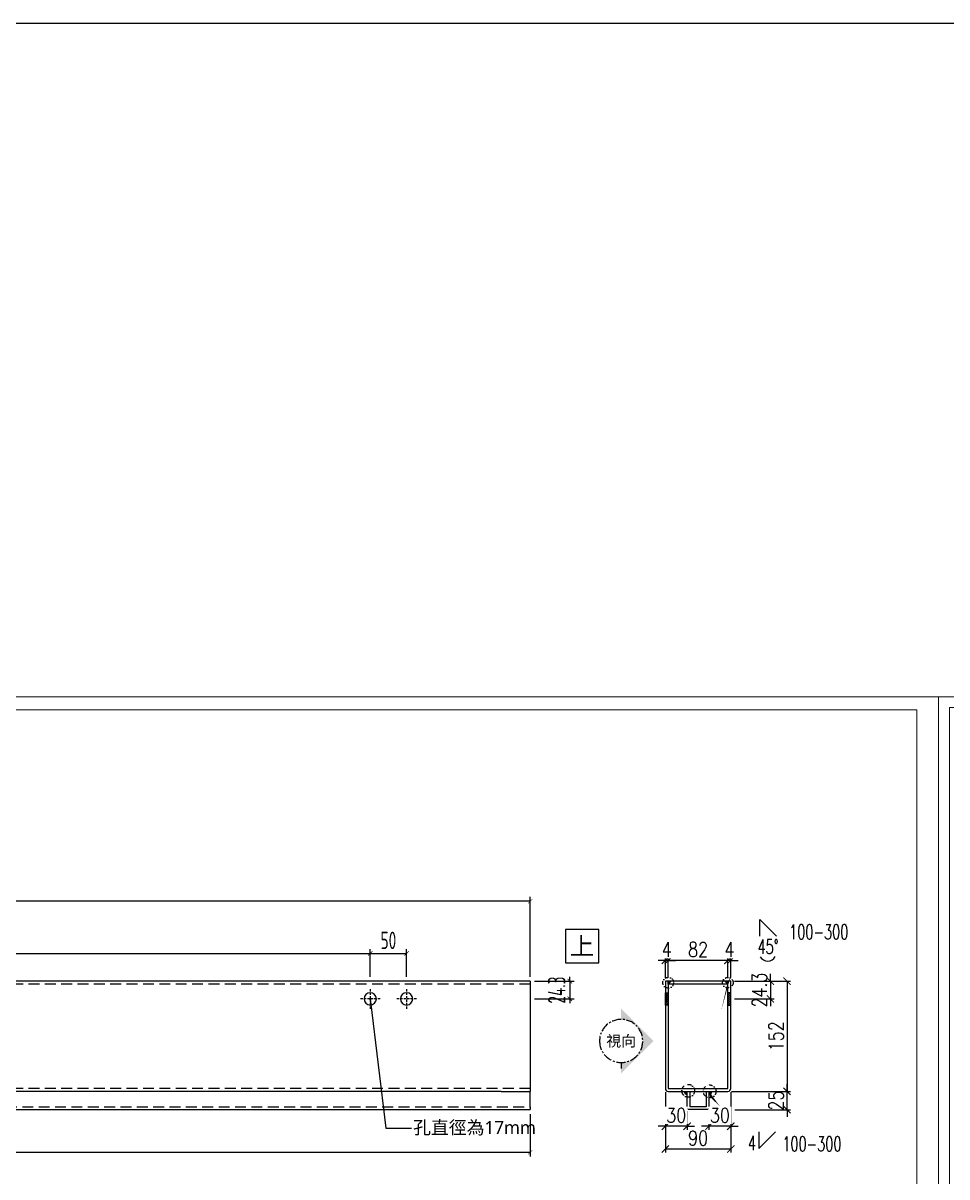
# Model space of a CAD drawing. Extents: x -3378 to 102197, y -3799 to 48702.
# Drawn here: x 15180 to 16450, y 8471 to 10058 of the extents above; entities that cross this region are included whole.
import ezdxf
from ezdxf import colors
from ezdxf.entities.mleader import LeaderData, LeaderLine
from ezdxf.enums import TextEntityAlignment as Align
from ezdxf.math import Vec2, Vec3

# ---------------------------------------------------------------- set-up
doc = ezdxf.new("R2010")
doc.units = 0
doc.set_wipeout_variables(frame=1)
for name, pattern in [('ASC-Facade Detail W1 & W2$0$HIDDEN2', [4.7625, 3.175, -1.5875]), ('CENTER', [2, 1.25, -0.25, 0.25, -0.25]), ('DASHDOT', [1, 0.5, -0.25, 0, -0.25]), ('HIDDEN', [0.375, 0.25, -0.125])]:
    doc.linetypes.add(name, pattern=pattern)
for name, color, linetype in [('DIM', 173, 'Continuous'), ('GM_ANNO_LABL', 4, 'Continuous'), ('GM_ANNO_TEXT', 7, 'Continuous'), ('剖面線 HATCH', 251, 'Continuous'), ('噴塗面', 6, 'DASHDOT'), ('視覺模型鋁擠型暫替', 4, 'Continuous'), ('鐵件', 6, 'Continuous'), ('镀锌钢板', 3, 'Continuous'), ('隱藏線 HIDDEN', 8, 'HIDDEN')]:
    doc.layers.add(name, color=color, linetype=linetype)
doc.layers.add('GM_CNST', color=171, linetype='Continuous', lineweight=5, plot=False)
doc.styles.add('CHINESE', font='ros1.shx', dxfattribs={"width": 0.75, "bigfont": 'hztxt.shx'})
doc.styles.add('GM', font='')
doc.styles.add('GM_ANNO_TEXT', font='simplex.shx', dxfattribs={"width": 0.8})
doc.styles.get("Standard").update_dxf_attribs({"font": 'romans.shx', "bigfont": 'chinese.shx'})
doc.styles.get('GM').set_extended_font_data('Microsoft JhengHei')
doc.dimstyles.new('F-06', dxfattribs={"dimscale": 6, "dimtxt": 4, "dimasz": 1, "dimexe": 1, "dimexo": 1, "dimgap": 1, "dimtad": 1, "dimdec": 1, "dimzin": 12, "dimdsep": 46, "dimtxsty": 'CHINESE', "dimblk": 'ARCHTICK', "dimcen": 0, "dimclrd": 4, "dimclre": 4, "dimclrt": 1, "dimadec": 0, "dimazin": 3, "dimtfac": 1, "dimtdec": 1, "dimtix": 1, "dimtmove": 2, "dimatfit": 3, "dimfxl": 1, "dimtolj": 1, "dimtzin": 0, "dimarcsym": 0})
doc.dimstyles.new('GM_DIM', dxfattribs={"dimscale": 0, "dimtxt": 20, "dimasz": 10, "dimexe": 5, "dimexo": 5, "dimgap": 5, "dimtad": 1, "dimdec": 0, "dimdsep": 46, "dimtxsty": 'GM_ANNO_TEXT', "dimblk": 'ARCHTICK', "dimcen": 0, "dimclrd": 4, "dimclre": 4, "dimclrt": 10, "dimadec": 0, "dimazin": 2, "dimtfac": 1, "dimtdec": 0, "dimtix": 1, "dimtofl": 0, "dimtmove": 2, "dimatfit": 3, "dimfxl": 1.5, "dimarcsym": 1})
pattern_1 = [(45, (-4695.0294, -65827.83355), (-0.561266008, 0.561266008), [])]
pattern_2 = [(45.4, (176372.6945, -294430.3775), (-1.356409618, 1.337601566), [])]

# ---------------------------------------------------------------- blocks, each defined once
blk = doc.blocks.new('TK')
at = {"lineweight": 0}
blk.add_3dface([(3, 5), (415, 5), (415, 294), (3, 294)], dxfattribs=at)
at = {"layer": 'GM_CNST'}
blk.add_lwpolyline([(3, 294), (415, 294), (415, 30.55), (3, 30.55)], close=True, dxfattribs=at)
at = {"layer": 'GM_CNST', "linetype": 'Continuous', "lineweight": 0}
blk.add_3dface([(420, 0), (0, 0), (0, 297), (420, 297)], dxfattribs=at)
at = {"layer": 'GM_ANNO_TEXT', "style": 'GM'}
for tag, p in [('業主', (283.43, 26.37)), ('圖名', (283.48, 9.14))]:
    blk.add_attdef(tag, text='', height=2.56, dxfattribs=at).set_placement(p, align=Align.MIDDLE_LEFT)
for tag, p in [('繪圖者', (109.3, 23.05)), ('比例尺', (166.71, 23.04)), ('設計者', (109.3, 9.56)), ('單位', (138.49, 9.62)), ('日期', (166.62, 9.45))]:
    blk.add_attdef(tag, text='', height=2.56, dxfattribs=at).set_placement(p, align=Align.CENTER)
for p in [(389.45, 19.37), (359.78, 12.56), (389.45, 13.69), (389.45, 8.01)]:
    blk.add_attdef('加工編號', text='', height=2.56, dxfattribs=at).set_placement(p, align=Align.MIDDLE)
blk = doc.blocks.new('*U47')
blk.add_hatch(color=256).paths.add_polyline_path([(-4.46, 2.97), (0, -1.49), (0, 0, -1), (0, 5.94), (0, 7.43)])
at = {"linetype": 'ByBlock', "ltscale": 3}
blk.add_lwpolyline([(0, 0), (0, -0.82)], dxfattribs=at)
at = {"linetype": 'ByBlock'}
blk.add_circle((0, 2.97), 2.97, dxfattribs=at)
at = {"layer": 'GM_ANNO_TEXT', "style": 'GM'}
blk.add_attdef('圖號', text='', height=1.5, dxfattribs=at).set_placement((0, 2.97), align=Align.MIDDLE_CENTER)
blk = doc.blocks.new('_ArchTick')
at = {"color": 0, "linetype": 'ByBlock', "const_width": 0.15}
blk.add_lwpolyline([(-0.5, -0.5), (0.5, 0.5)], dxfattribs=at)
blk = doc.blocks.new('*D1035')
at = {"layer": 'Defpoints', "color": 0, "ltscale": 10, "transparency": 16777216}
for p in [(14188.9, 8563.6), (15877.3, 8563.6), (15877.3, 8505)]:
    blk.add_point(p, dxfattribs=at)
at = {"layer": 'DIM', "color": 4, "lineweight": -2, "ltscale": 10, "transparency": 16777216}
for p, q in [((14188.9, 8557.6), (14188.9, 8499)), ((15877.3, 8557.6), (15877.3, 8499)), ((14188.9, 8505), (15877.3, 8505))]:
    blk.add_line(p, q, dxfattribs=at)
at = {"layer": 'DIM', "color": 4, "lineweight": -2, "ltscale": 10, "transparency": 16777216, "xscale": 6, "yscale": 6, "zscale": 6, "rotation": 180}
blk.add_blockref('_ArchTick', (14188.9, 8505), dxfattribs=at)
at = {"layer": 'DIM', "color": 4, "lineweight": -2, "ltscale": 10, "transparency": 16777216, "xscale": 6, "yscale": 6, "zscale": 6}
blk.add_blockref('_ArchTick', (15877.3, 8505), dxfattribs=at)
at = {"layer": 'DIM', "color": 1, "ltscale": 10, "transparency": 16777216, "insert": (15033.1, 8523), "char_height": 24, "attachment_point": 5, "style": 'CHINESE'}
blk.add_mtext('\\A1;2037', dxfattribs=at)
blk = doc.blocks.new('*D1036')
at = {"layer": 'Defpoints', "color": 0, "ltscale": 10, "transparency": 16777216}
for p in [(14145.9, 8850.3), (14145.9, 8740.3), (15877.3, 8740.3)]:
    blk.add_point(p, dxfattribs=at)
at = {"layer": 'DIM', "color": 4, "lineweight": -2, "ltscale": 10, "transparency": 16777216}
for p, q in [((14145.9, 8746.3), (14145.9, 8856.3)), ((15877.3, 8850.3), (14145.9, 8850.3)), ((15877.3, 8746.3), (15877.3, 8856.3))]:
    blk.add_line(p, q, dxfattribs=at)
at = {"layer": 'DIM', "color": 4, "lineweight": -2, "ltscale": 10, "transparency": 16777216, "xscale": 6, "yscale": 6, "zscale": 6, "rotation": 180}
blk.add_blockref('_ArchTick', (14145.9, 8850.3), dxfattribs=at)
at = {"layer": 'DIM', "color": 4, "lineweight": -2, "ltscale": 10, "transparency": 16777216, "xscale": 6, "yscale": 6, "zscale": 6}
blk.add_blockref('_ArchTick', (15877.3, 8850.3), dxfattribs=at)
at = {"layer": 'DIM', "color": 1, "ltscale": 10, "transparency": 16777216, "insert": (15011.6, 8868.3), "char_height": 24, "attachment_point": 5, "style": 'CHINESE'}
blk.add_mtext('\\A1;2086', dxfattribs=at)
blk = doc.blocks.new('A$C1729d957')
at = {"color": 1, "linetype": 'ASC-Facade Detail W1 & W2$0$HIDDEN2'}
for p, q in [((-13.5, 0), (13.5, 0)), ((0, 13.5), (0, -13.5))]:
    blk.add_line(p, q, dxfattribs=at)
at = {"color": 1}
blk.add_circle((0, 0), 8.5, dxfattribs=at)
blk = doc.blocks.new('*D1039')
at = {"layer": 'Defpoints', "color": 0, "ltscale": 10, "transparency": 16777216}
for p in [(15657.3, 8778.5), (14346.9, 8740.3), (15657.3, 8740.3)]:
    blk.add_point(p, dxfattribs=at)
at = {"layer": 'DIM', "color": 4, "lineweight": -2, "ltscale": 10, "transparency": 16777216}
for p, q in [((14346.9, 8746.3), (14346.9, 8784.5)), ((14346.9, 8778.5), (15657.3, 8778.5)), ((15657.3, 8746.3), (15657.3, 8784.5))]:
    blk.add_line(p, q, dxfattribs=at)
at = {"layer": 'DIM', "color": 4, "lineweight": -2, "ltscale": 10, "transparency": 16777216, "xscale": 6, "yscale": 6, "zscale": 6, "rotation": 180}
blk.add_blockref('_ArchTick', (14346.9, 8778.5), dxfattribs=at)
at = {"layer": 'DIM', "color": 4, "lineweight": -2, "ltscale": 10, "transparency": 16777216, "xscale": 6, "yscale": 6, "zscale": 6}
blk.add_blockref('_ArchTick', (15657.3, 8778.5), dxfattribs=at)
at = {"layer": 'DIM', "color": 1, "ltscale": 10, "transparency": 16777216, "insert": (15002.1, 8796.5), "char_height": 24, "attachment_point": 5, "style": 'CHINESE'}
blk.add_mtext('\\A1;1296', dxfattribs=at)
blk = doc.blocks.new('*D1040')
at = {"layer": 'Defpoints', "color": 0, "ltscale": 10, "transparency": 16777216}
for p in [(15707.3, 8778.5), (15657.3, 8740.3), (15707.3, 8740.3)]:
    blk.add_point(p, dxfattribs=at)
at = {"layer": 'DIM', "color": 4, "lineweight": -2, "ltscale": 10, "transparency": 16777216}
for p, q in [((15657.3, 8746.3), (15657.3, 8784.5)), ((15657.3, 8778.5), (15707.3, 8778.5)), ((15707.3, 8746.3), (15707.3, 8784.5))]:
    blk.add_line(p, q, dxfattribs=at)
at = {"layer": 'DIM', "color": 4, "lineweight": -2, "ltscale": 10, "transparency": 16777216, "xscale": 6, "yscale": 6, "zscale": 6, "rotation": 180}
blk.add_blockref('_ArchTick', (15657.3, 8778.5), dxfattribs=at)
at = {"layer": 'DIM', "color": 4, "lineweight": -2, "ltscale": 10, "transparency": 16777216, "xscale": 6, "yscale": 6, "zscale": 6}
blk.add_blockref('_ArchTick', (15707.3, 8778.5), dxfattribs=at)
at = {"layer": 'DIM', "color": 1, "ltscale": 10, "transparency": 16777216, "insert": (15682.3, 8796.5), "char_height": 24, "attachment_point": 5, "style": 'CHINESE'}
blk.add_mtext('\\A1;50', dxfattribs=at)
blk = doc.blocks.new('*D1162')
at = {"layer": 'Defpoints', "color": 0, "ltscale": 10, "transparency": 16777216}
for p in [(15877.3, 8740.3), (15877.3, 8716, 0), (15931.7, 8716)]:
    blk.add_point(p, dxfattribs=at)
at = {"layer": 'DIM', "color": 4, "lineweight": -2, "ltscale": 10, "transparency": 16777216}
for p, q in [((15931.7, 8740.3), (15931.7, 8746.3)), ((15883.3, 8740.3), (15937.7, 8740.3)), ((15931.7, 8740.3), (15931.7, 8716)), ((15883.3, 8716), (15937.7, 8716)), ((15931.7, 8716), (15931.7, 8710))]:
    blk.add_line(p, q, dxfattribs=at)
at = {"layer": 'DIM', "color": 4, "lineweight": -2, "ltscale": 10, "transparency": 16777216, "xscale": 6, "yscale": 6, "zscale": 6}
for p, rotation in [((15931.7, 8740.3), 270), ((15931.7, 8716), 90)]:
    blk.add_blockref('_ArchTick', p, dxfattribs=dict(at, rotation=rotation))
at = {"layer": 'DIM', "color": 1, "ltscale": 10, "transparency": 16777216, "insert": (15913.7, 8728.1), "char_height": 24, "attachment_point": 5, "rotation": 90, "style": 'CHINESE'}
blk.add_mtext('\\A1;24.3', dxfattribs=at)
blk = doc.blocks.new('_Dot')
at = {"color": 0, "linetype": 'ByBlock', "lineweight": -2}
blk.add_line((-0.5, 0), (-1, 0), dxfattribs=at)
at = {"color": 0, "linetype": 'ByBlock', "const_width": 0.5}
blk.add_lwpolyline([(-0.25, 0, 1), (0.25, 0, 1)], format="xyb", close=True, dxfattribs=at)
blk = doc.blocks.new('A$C22f079a3')
at = {"layer": '鐵件'}
h = blk.add_hatch(dxfattribs=at)
h.set_pattern_fill('ANSI31', color=2, scale=0.25)
h.set_pattern_definition(pattern_1)
h.paths.add_polyline_path([(-41, 15.5), (-41, 11.5), (-37, 15.5)])
h = blk.add_hatch(dxfattribs=at)
h.set_pattern_fill('ANSI31', color=2, scale=0.25)
h.set_pattern_definition(pattern_1)
h.paths.add_polyline_path([(37, 15.5), (41, 11.5), (41, 15.5)])
at = {"layer": '鐵件', "color": 2, "linetype": 'Continuous'}
for points in [[(-37, 15.5), (-41, 11.5), (-41, 15.5)], [(37, 15.5), (41, 11.5), (41, 15.5)]]:
    blk.add_lwpolyline(points, close=True, dxfattribs=at)
at = {"layer": '镀锌钢板'}
for p, q in [((-45, 15.5), (-45, -132)), ((-41, 15.5), (-41, -132)), ((41, -132), (41, 15.5)), ((-41, -132), (41, -132)), ((-41, -136), (41, -136))]:
    blk.add_line(p, q, dxfattribs=at)
for points in [[(45, -132), (45, 15.5), (13, 15.5), (13, 15.5), (-13, 15.5), (-13, 15.5), (-45, 15.5)], [(41, 11.5), (17, 11.5), (17, 11.5), (-17, 11.5), (-17, 11.5), (-41, 11.5)]]:
    blk.add_lwpolyline(points, dxfattribs=at)
for centre, start, end in [((-41, -132), 180, 270), ((41, -132), 270, 0)]:
    blk.add_arc(centre, 4, start, end, dxfattribs=at)
blk = doc.blocks.new('*D950')
at = {"layer": 'Defpoints', "color": 0, "transparency": 16777216}
for p in [(17087.8, 8473.3), (17107.7, 8321.8), (17165.1, 8321.8)]:
    blk.add_point(p, dxfattribs=at)
at = {"layer": 'DIM', "color": 4, "lineweight": -2, "transparency": 16777216}
for p, q in [((17092.8, 8473.3), (17170.1, 8473.3)), ((17165.1, 8473.3), (17165.1, 8321.8)), ((17112.7, 8321.8), (17170.1, 8321.8))]:
    blk.add_line(p, q, dxfattribs=at)
at = {"layer": 'DIM', "color": 4, "lineweight": -2, "transparency": 16777216, "xscale": 10, "yscale": 10, "zscale": 10}
for p, rotation in [((17165.1, 8473.3), 90), ((17165.1, 8321.8), 270)]:
    blk.add_blockref('_ArchTick', p, dxfattribs=dict(at, rotation=rotation))
at = {"layer": 'DIM', "color": 10, "transparency": 16777216, "insert": (17150.1, 8397.6), "char_height": 20, "attachment_point": 5, "rotation": 90, "style": 'GM_ANNO_TEXT'}
blk.add_mtext('152', dxfattribs=at)
blk = doc.blocks.new('*D951')
at = {"layer": 'Defpoints', "color": 0, "transparency": 16777216}
for p in [(17001.8, 8502), (17001.8, 8473.3), (17083.8, 8473.3)]:
    blk.add_point(p, dxfattribs=at)
at = {"layer": 'DIM', "color": 4, "lineweight": -2, "transparency": 16777216}
for p, q in [((17001.8, 8478.3), (17001.8, 8507)), ((17083.8, 8502), (17001.8, 8502)), ((17083.8, 8478.3), (17083.8, 8507))]:
    blk.add_line(p, q, dxfattribs=at)
at = {"layer": 'DIM', "color": 4, "lineweight": -2, "transparency": 16777216, "xscale": 10, "yscale": 10, "zscale": 10, "rotation": 180}
blk.add_blockref('_ArchTick', (17001.8, 8502), dxfattribs=at)
at = {"layer": 'DIM', "color": 4, "lineweight": -2, "transparency": 16777216, "xscale": 10, "yscale": 10, "zscale": 10}
blk.add_blockref('_ArchTick', (17083.8, 8502), dxfattribs=at)
at = {"layer": 'DIM', "color": 10, "transparency": 16777216, "insert": (17042.8, 8517), "char_height": 20, "attachment_point": 5, "style": 'GM_ANNO_TEXT'}
blk.add_mtext('82', dxfattribs=at)
blk = doc.blocks.new('*D952')
at = {"layer": 'Defpoints', "color": 0, "transparency": 16777216}
for p in [(16997.8, 8279.1), (17087.8, 8273.2), (16997.8, 8242.5)]:
    blk.add_point(p, dxfattribs=at)
at = {"layer": 'DIM', "color": 4, "lineweight": -2, "transparency": 16777216}
for p, q in [((16997.8, 8274.1), (16997.8, 8237.5)), ((17087.8, 8268.2), (17087.8, 8237.5)), ((17087.8, 8242.5), (16997.8, 8242.5))]:
    blk.add_line(p, q, dxfattribs=at)
at = {"layer": 'DIM', "color": 4, "lineweight": -2, "transparency": 16777216, "xscale": 10, "yscale": 10, "zscale": 10, "rotation": 180}
blk.add_blockref('_ArchTick', (16997.8, 8242.5), dxfattribs=at)
at = {"layer": 'DIM', "color": 4, "lineweight": -2, "transparency": 16777216, "xscale": 10, "yscale": 10, "zscale": 10}
blk.add_blockref('_ArchTick', (17087.8, 8242.5), dxfattribs=at)
at = {"layer": 'DIM', "color": 10, "transparency": 16777216, "insert": (17042.8, 8257.5), "char_height": 20, "attachment_point": 5, "style": 'GM_ANNO_TEXT'}
blk.add_mtext('90', dxfattribs=at)
blk = doc.blocks.new('*D953')
at = {"layer": 'Defpoints', "color": 0, "transparency": 16777216}
for p in [(17083.8, 8321.8), (17165.1, 8321.8), (17088.4, 8296.6)]:
    blk.add_point(p, dxfattribs=at)
at = {"layer": 'DIM', "color": 4, "lineweight": -2, "transparency": 16777216}
for p, q in [((17088.8, 8321.8), (17170.1, 8321.8)), ((17165.1, 8321.8), (17165.1, 8331.8)), ((17165.1, 8296.6), (17165.1, 8321.8)), ((17093.4, 8296.6), (17170.1, 8296.6)), ((17165.1, 8296.6), (17165.1, 8286.6))]:
    blk.add_line(p, q, dxfattribs=at)
at = {"layer": 'DIM', "color": 4, "lineweight": -2, "transparency": 16777216, "xscale": 10, "yscale": 10, "zscale": 10}
for p, rotation in [((17165.1, 8321.8), 270), ((17165.1, 8296.6), 90)]:
    blk.add_blockref('_ArchTick', p, dxfattribs=dict(at, rotation=rotation))
at = {"layer": 'DIM', "color": 10, "transparency": 16777216, "insert": (17150.1, 8309.2), "char_height": 20, "attachment_point": 5, "rotation": 90, "style": 'GM_ANNO_TEXT'}
blk.add_mtext('25', dxfattribs=at)
blk = doc.blocks.new('*D954')
at = {"layer": 'Defpoints', "color": 0, "ltscale": 10, "transparency": 16777216}
for p in [(17087.8, 8473.3), (17087.8, 8449, 0), (17142.2, 8449)]:
    blk.add_point(p, dxfattribs=at)
at = {"layer": 'DIM', "color": 4, "lineweight": -2, "ltscale": 10, "transparency": 16777216}
for p, q in [((17142.2, 8473.3), (17142.2, 8483.3)), ((17092.8, 8473.3), (17147.2, 8473.3)), ((17142.2, 8473.3), (17142.2, 8449)), ((17092.8, 8449), (17147.2, 8449)), ((17142.2, 8449), (17142.2, 8439))]:
    blk.add_line(p, q, dxfattribs=at)
at = {"layer": 'DIM', "color": 4, "lineweight": -2, "ltscale": 10, "transparency": 16777216, "xscale": 10, "yscale": 10, "zscale": 10}
for p, rotation in [((17142.2, 8473.3), 270), ((17142.2, 8449), 90)]:
    blk.add_blockref('_ArchTick', p, dxfattribs=dict(at, rotation=rotation))
at = {"layer": 'DIM', "color": 10, "ltscale": 10, "transparency": 16777216, "insert": (17127.2, 8461.2), "char_height": 20, "attachment_point": 5, "rotation": 90, "style": 'GM_ANNO_TEXT'}
blk.add_mtext('24.3', dxfattribs=at)
blk = doc.blocks.new('*D955')
at = {"layer": 'Defpoints', "color": 0, "ltscale": 10, "transparency": 16777216}
for p in [(16997.8, 8473.3), (17001.8, 8473.3)]:
    blk.add_point(p, dxfattribs=at)
at = {"layer": 'DIM', "color": 4, "lineweight": -2, "ltscale": 10, "transparency": 16777216}
for p, q in [((16997.8, 8502), (16987.8, 8502)), ((16997.8, 8478.3), (16997.8, 8507)), ((17001.8, 8502), (16997.8, 8502)), ((17001.8, 8478.3), (17001.8, 8507)), ((17001.8, 8502), (17011.8, 8502))]:
    blk.add_line(p, q, dxfattribs=at)
at = {"layer": 'DIM', "color": 4, "lineweight": -2, "ltscale": 10, "transparency": 16777216, "xscale": 10, "yscale": 10, "zscale": 10}
blk.add_blockref('_ArchTick', (16997.8, 8502), dxfattribs=at)
at = {"layer": 'DIM', "color": 4, "lineweight": -2, "ltscale": 10, "transparency": 16777216, "xscale": 10, "yscale": 10, "zscale": 10, "rotation": 180}
blk.add_blockref('_ArchTick', (17001.8, 8502), dxfattribs=at)
at = {"layer": 'DIM', "color": 10, "ltscale": 10, "transparency": 16777216, "insert": (16999.8, 8517), "char_height": 20, "attachment_point": 5, "style": 'GM_ANNO_TEXT', "bg_fill": 3, "box_fill_scale": 1.1, "bg_fill_color": 256, "bg_fill_true_color": 13158600, "bg_fill_transparency": 0}
blk.add_mtext('4', dxfattribs=at)
at = {"layer": 'Defpoints', "color": 0, "ltscale": 10, "transparency": 16777216}
blk.add_point((16997.8, 8502), dxfattribs=at)
blk = doc.blocks.new('*D956')
at = {"layer": 'Defpoints', "color": 0, "ltscale": 10, "transparency": 16777216}
for p in [(17083.8, 8473.3), (17087.8, 8473.3)]:
    blk.add_point(p, dxfattribs=at)
at = {"layer": 'DIM', "color": 4, "lineweight": -2, "ltscale": 10, "transparency": 16777216}
for p, q in [((17083.8, 8502), (17073.8, 8502)), ((17083.8, 8478.3), (17083.8, 8507)), ((17087.8, 8502), (17083.8, 8502)), ((17087.8, 8478.3), (17087.8, 8507)), ((17087.8, 8502), (17097.8, 8502))]:
    blk.add_line(p, q, dxfattribs=at)
at = {"layer": 'DIM', "color": 4, "lineweight": -2, "ltscale": 10, "transparency": 16777216, "xscale": 10, "yscale": 10, "zscale": 10}
blk.add_blockref('_ArchTick', (17083.8, 8502), dxfattribs=at)
at = {"layer": 'DIM', "color": 4, "lineweight": -2, "ltscale": 10, "transparency": 16777216, "xscale": 10, "yscale": 10, "zscale": 10, "rotation": 180}
blk.add_blockref('_ArchTick', (17087.8, 8502), dxfattribs=at)
at = {"layer": 'DIM', "color": 10, "ltscale": 10, "transparency": 16777216, "insert": (17085.8, 8517), "char_height": 20, "attachment_point": 5, "style": 'GM_ANNO_TEXT', "bg_fill": 3, "box_fill_scale": 1.1, "bg_fill_color": 256, "bg_fill_true_color": 13158600, "bg_fill_transparency": 0}
blk.add_mtext('4', dxfattribs=at)
at = {"layer": 'Defpoints', "color": 0, "ltscale": 10, "transparency": 16777216}
blk.add_point((17083.8, 8502), dxfattribs=at)
blk = doc.blocks.new('*D957')
at = {"layer": 'Defpoints', "color": 0, "ltscale": 10, "transparency": 16777216}
blk.add_point((16997.8, 8325.8), dxfattribs=at)
at = {"layer": 'DIM', "color": 4, "lineweight": -2, "ltscale": 10, "transparency": 16777216}
for p, q in [((16997.8, 8320.8), (16997.8, 8268.8)), ((17027.7, 8294.6), (17027.7, 8268.8)), ((16997.8, 8273.8), (16987.8, 8273.8)), ((17027.7, 8273.8), (16997.8, 8273.8)), ((17027.7, 8273.8), (17037.7, 8273.8))]:
    blk.add_line(p, q, dxfattribs=at)
at = {"layer": 'DIM', "color": 4, "lineweight": -2, "ltscale": 10, "transparency": 16777216, "xscale": 10, "yscale": 10, "zscale": 10}
blk.add_blockref('_ArchTick', (16997.8, 8273.8), dxfattribs=at)
at = {"layer": 'DIM', "color": 4, "lineweight": -2, "ltscale": 10, "transparency": 16777216, "xscale": 10, "yscale": 10, "zscale": 10, "rotation": 180}
blk.add_blockref('_ArchTick', (17027.7, 8273.8), dxfattribs=at)
at = {"layer": 'DIM', "color": 10, "ltscale": 10, "transparency": 16777216, "insert": (17012.8, 8288.8), "char_height": 20, "attachment_point": 5, "style": 'GM_ANNO_TEXT', "bg_fill": 3, "box_fill_scale": 1.1, "bg_fill_color": 256, "bg_fill_true_color": 13158600, "bg_fill_transparency": 0}
blk.add_mtext('30', dxfattribs=at)
at = {"layer": 'Defpoints', "color": 0, "ltscale": 10, "transparency": 16777216}
for p in [(17027.7, 8299.6), (16997.8, 8273.8)]:
    blk.add_point(p, dxfattribs=at)
blk = doc.blocks.new('*D958')
at = {"layer": 'Defpoints', "color": 0, "ltscale": 10, "transparency": 16777216}
blk.add_point((17087.8, 8325.8), dxfattribs=at)
at = {"layer": 'DIM', "color": 4, "lineweight": -2, "ltscale": 10, "transparency": 16777216}
for p, q in [((17087.8, 8320.8), (17087.8, 8268.8)), ((17057.7, 8294.6), (17057.7, 8268.8)), ((17057.7, 8273.8), (17047.7, 8273.8)), ((17087.8, 8273.8), (17057.7, 8273.8)), ((17087.8, 8273.8), (17097.8, 8273.8))]:
    blk.add_line(p, q, dxfattribs=at)
at = {"layer": 'DIM', "color": 4, "lineweight": -2, "ltscale": 10, "transparency": 16777216, "xscale": 10, "yscale": 10, "zscale": 10}
blk.add_blockref('_ArchTick', (17057.7, 8273.8), dxfattribs=at)
at = {"layer": 'DIM', "color": 4, "lineweight": -2, "ltscale": 10, "transparency": 16777216, "xscale": 10, "yscale": 10, "zscale": 10, "rotation": 180}
blk.add_blockref('_ArchTick', (17087.8, 8273.8), dxfattribs=at)
at = {"layer": 'DIM', "color": 10, "ltscale": 10, "transparency": 16777216, "insert": (17072.8, 8288.8), "char_height": 20, "attachment_point": 5, "style": 'GM_ANNO_TEXT', "bg_fill": 3, "box_fill_scale": 1.1, "bg_fill_color": 256, "bg_fill_true_color": 13158600, "bg_fill_transparency": 0}
blk.add_mtext('30', dxfattribs=at)
at = {"layer": 'Defpoints', "color": 0, "ltscale": 10, "transparency": 16777216}
for p in [(17057.7, 8299.6), (17057.7, 8273.8)]:
    blk.add_point(p, dxfattribs=at)
blk = doc.blocks.new('*U1277')
blk.add_wipeout([(-1.6, 1.6), (1.6, 1.6), (1.6, -1.6), (-1.6, -1.6)])
blk.add_lwpolyline([(-1.6, 1.6), (1.6, 1.6), (1.6, -1.6), (-1.6, -1.6)], close=True)
at = {"layer": 'GM_ANNO_TEXT', "ltscale": 0.3, "style": 'GM', "flags": 8}
blk.add_attdef('01', text='', height=1.73, dxfattribs=at).set_placement((0, 0), align=Align.MIDDLE_CENTER)
blk = doc.blocks.new('grtgrgrgr')
at = {"layer": '剖面線 HATCH'}
h = blk.add_hatch(dxfattribs=at)
h.set_pattern_fill('ANSI31', color=256, scale=0.6, angle=0.4)
h.set_pattern_definition(pattern_2)
h.paths.add_polyline_path([(-45, -15.8), (-41, -15.8), (-41, -32.8), (-45, -32.8)])
h = blk.add_hatch(dxfattribs=at)
h.set_pattern_fill('ANSI31', color=256, scale=0.6, angle=0.4)
h.set_pattern_definition(pattern_2)
h.paths.add_polyline_path([(45, -15.8), (41, -15.8), (41, -32.8), (45, -32.8)])
at = {"color": 1}
for points in [[(-45, -15.8), (-41, -15.8), (-41, -32.8), (-45, -32.8)], [(45, -15.8), (41, -15.8), (41, -32.8), (45, -32.8)]]:
    blk.add_lwpolyline(points, close=True, dxfattribs=at)
at = {"layer": 'DIM', "color": 4, "ltscale": 5}
for p, q in [((84.76, 62.03), (85, 85.07)), ((85, 85.07), (107.8, 61.79)), ((83.37, -206.96), (83.37, -230)), ((83.37, -230), (106.41, -206.96))]:
    blk.add_line(p, q, dxfattribs=at)
at = {"layer": 'GM_ANNO_LABL', "color": 4, "ltscale": 10}
for points in [[(211.96, 85.1, 0, 0, 0), (66.25, 85.1, 0, 0, 0), (45.95, 10.92, 5, 0, 0), (40.98, -0.03, 0, 0, 0)], [(200.34, -206.71, 0, 0, 0), (66.12, -206.71, 0, 0, 0), (19.93, -162.47, 5, 0, 0), (14.97, -151.53, 0, 0, 0)]]:
    blk.add_lwpolyline(points, format="xyseb", dxfattribs=at)
at = {"layer": 'GM_ANNO_LABL', "color": 4, "ltscale": 5}
blk.add_arc((95.77, 39.49, 0), 11.76, 209.58328, 332.1529, dxfattribs=at)
at = {"layer": '噴塗面', "ltscale": 10}
for centre, radius in [((-41, -2), 7.37), ((41, -2), 7.3), ((-13.5, -150.63), 8.77), ((15.99, -151.5), 8.77)]:
    blk.add_circle(centre, radius, dxfattribs=at)
at = {"layer": '視覺模型鋁擠型暫替', "color": 2, "linetype": 'Continuous'}
for centre, radius, start, end in [((-15.01, -151.5), 4, 180, 270), ((-15.01, -151.5), 3, 180, 270), ((-15.01, -151.5), 2, 180, 270), ((-15.01, -151.5), 1, 180, 270), ((14.99, -151.5), 1, 270, 0), ((14.99, -151.5), 2, 270, 0), ((14.99, -151.5), 3, 270, 0), ((14.99, -151.5), 4, 270, 0)]:
    blk.add_arc(centre, radius, start, end, dxfattribs=at)
at = {"layer": '镀锌钢板'}
blk.add_lwpolyline([(14.99, -151.5), (14.99, -173.68, -0.4142136), (11.99, -176.68), (-12.01, -176.68, -0.4142136), (-15.01, -173.68), (-15.01, -151.5)], format="xyb", dxfattribs=at)
blk.add_lwpolyline([(10.99, -151.5), (10.99, -172.68), (-11.01, -172.68), (-11.01, -151.5)], dxfattribs=at)
blk.add_blockref('A$C22f079a3', (0, -15.5), dxfattribs=at)
at = {"layer": 'DIM', "color": 4, "ltscale": 5, "width": 0.65}
for s, p in [('100-300', (165.96, 77.92)), ('45°', (96.26, 57.54)), ('4', (74.03, -212.53)), ('100-300', (156.56, -213.72))]:
    blk.add_text(s, height=20, dxfattribs=at).set_placement(p, align=Align.TOP_CENTER)
at = {"layer": 'DIM'}
for base, p1, p2, picture, middle in [((-41, 28.66), (41, 0), (-41, 0), '*D951', (0, 43.66)), ((-45, -230.84), (45, -200.13), (-45, -194.17), '*D952', (0, -215.84))]:
    dim = blk.add_linear_dim(base=base, p1=p1, p2=p2, dimstyle='GM_DIM', override={"dimscale": 1}, dxfattribs=at)
    dim.commit()
    dim.dimension.update_dxf_attribs({"geometry": picture, "text_midpoint": middle, "insert": (-17042.76, -8473.31)})
at = {"layer": 'DIM', "ltscale": 10}
dim = blk.add_linear_dim(base=(99.39, -24.29), p1=(45, 0), p2=(45, -24.29, 0), angle=90, dimstyle='GM_DIM', override={"dimscale": 1, "dimdec": 1}, dxfattribs=at)
dim.commit()
dim.dimension.update_dxf_attribs({"geometry": '*D954', "text_midpoint": (84.39, -12.15), "insert": (-17042.76, -8473.31)})
at = {"layer": 'DIM'}
for base, p1, p2, picture, middle, set_off in [((122.30152, -151.50005), (44.99981, 0), (64.92544, -151.50005), '*D950', (107.30152, -75.75002), (-17042.75959, -8473.30981)), ((122.3, -151.5), (45.66, -176.68), (41, -151.5), '*D953', (107.3, -164.09), (-17042.76, -8473.31))]:
    dim = blk.add_linear_dim(base=base, p1=p1, p2=p2, angle=90, dimstyle='GM_DIM', override={"dimscale": 1}, dxfattribs=at)
    dim.commit()
    dim.dimension.update_dxf_attribs({"geometry": picture, "text_midpoint": middle, "insert": set_off})
at = {"layer": 'DIM', "ltscale": 10}
for base, p1, p2, picture, middle in [((-45, 28.66), (-41, 0), (-45, 0), '*D955', (-43, 43.66)), ((41, 28.66), (45, 0), (41, 0), '*D956', (43, 43.66)), ((-45, -199.46), (-15.01, -173.68), (-45, -147.5), '*D957', (-30.01, -184.46)), ((14.99, -199.46), (45, -147.5), (14.99, -173.68), '*D958', (29.99, -184.46))]:
    dim = blk.add_linear_dim(base=base, p1=p1, p2=p2, dimstyle='GM_DIM', override={"dimscale": 1, "dimzin": 0, "dimtfill": 1}, dxfattribs=at)
    dim.commit()
    dim.dimension.update_dxf_attribs({"geometry": picture, "text_midpoint": middle, "insert": (-17042.76, -8473.31)})

msp = doc.modelspace()

# ---------------------------------------------------------------- linework, layer by layer
at = {"layer": '镀锌钢板', "linetype": 'Continuous'}
for p, q in [((15877.338, 8740.29), (14145.896, 8740.29)), ((15877.338, 8740.29, 0), (15877.338, 8588.79, 0)), ((15837.338, 8588.79), (14145.896, 8588.79)), ((15837.338, 8588.79), (15877.338, 8588.79)), ((15877.338, 8567.615), (15877.338, 8588.79)), ((14188.904, 8563.615), (15877.338, 8563.615)), ((15877.338, 8567.615), (15877.338, 8563.615))]:
    msp.add_line(p, q, dxfattribs=at)
at = {"layer": '隱藏線 HIDDEN', "ltscale": 60}
for p, q in [((15877.338, 8736.29), (14145.896, 8736.29)), ((15877.338, 8592.79), (14145.896, 8592.79)), ((14188.904, 8567.615), (15877.338, 8567.615))]:
    msp.add_line(p, q, dxfattribs=at)

# ---------------------------------------------------------------- block references
for p, xscale, yscale, zscale in [((13918.793, 7349.705), 6, 6, 6), ((16438.793, 7646.705), 5, 5, 5)]:
    msp.add_blockref('TK', p, dxfattribs=dict(xscale=xscale, yscale=yscale, zscale=zscale))
at = {"xscale": -1}
for p in [(15657.339, 8715.993), (15707.339, 8715.993)]:
    msp.add_blockref('A$C1729d957', p, dxfattribs=at)
at = {"layer": 'GM_ANNO_LABL', "linetype": 'CENTER'}
ref = msp.add_blockref('*U47', (16002.36, 8628.402), dxfattribs=dict(at, xscale=-10, yscale=10, zscale=10))
ref.add_attrib('圖號', '視向', dxfattribs={"layer": 'GM_ANNO_TEXT', "height": 15, "style": 'GM'}).set_placement((16002.36, 8658.102), align=Align.MIDDLE_CENTER)

# ---------------------------------------------------------------- dimensions: what is measured, and where the dimension line sits
at = {"layer": 'DIM', "ltscale": 10}
for base, p1, p2, text, picture, middle in [((14145.896, 8850.344), (15877.338, 8740.29), (14145.896, 8740.29), '2086', '*D1036', (15011.617, 8868.344)), ((15657.339, 8778.524), (14346.895, 8740.29), (15657.339, 8740.29), '1296', '*D1039', (15002.117, 8796.524)), ((15877.338, 8504.994), (14188.904, 8563.615), (15877.338, 8563.615), '2037', '*D1035', (15033.121, 8522.994))]:
    dim = msp.add_linear_dim(base=base, p1=p1, p2=p2, text=text, dimstyle='F-06', dxfattribs=at)
    dim.commit()
    dim.dimension.update_dxf_attribs({"geometry": picture, "text_midpoint": middle})
dim = msp.add_linear_dim(base=(15707.339, 8778.524), p1=(15657.339, 8740.29), p2=(15707.339, 8740.29), dimstyle='F-06', dxfattribs=at)
dim.commit()
dim.dimension.update_dxf_attribs({"geometry": '*D1040', "text_midpoint": (15682.339, 8796.524)})
dim = msp.add_linear_dim(base=(15931.731, 8715.996), p1=(15877.338, 8740.29), p2=(15877.338, 8715.996, 0), angle=90, dimstyle='F-06', dxfattribs=at)
dim.commit()
dim.dimension.update_dxf_attribs({"geometry": '*D1162', "text_midpoint": (15913.731, 8728.143)})

# ---------------------------------------------------------------- leaders
at = {"layer": 'GM_ANNO_LABL'}
ml = msp.add_multileader_mtext('Standard', dxfattribs=at)
ml.set_content('{\\fMicrosoft JhengHei|b0|i0|c136|p34;孔直徑為17mm}', color=256, style='GM')
ml.set_leader_properties()
ml.set_arrow_properties(name='DOT')
ml.build(insert=Vec2(0, 0))
ml.multileader.update_dxf_attribs({"arrow_head_size": 3})
ctx = ml.context
ctx.base_point, ctx.char_height, ctx.arrow_head_size, ctx.plane_origin = Vec3(15714.239, 8538.381, 0.003), 18, 3, Vec3(15728.537, 8646.716, 0.003)
notes = []
notes.append((ctx, [(0, (1, 1, 0), (15678.662, 8538.381, 0.003), (1, 0), 35.576, [(0, [(15657.339, 8715.496, 0.003)], 0, [])])]))
ctx.mtext.insert, ctx.mtext.flow_direction = Vec3(15716.239, 8548.038, 0.003), 5
for ctx, leaders in notes:
    for number, flags, end, landing, length, lines in leaders:
        leader = LeaderData()
        leader.index, (leader.has_last_leader_line, leader.has_dogleg_vector, leader.attachment_direction) = number, flags
        leader.last_leader_point, leader.dogleg_vector, leader.dogleg_length = Vec3(end), Vec3(landing), length
        for number, points, colour, breaks in lines:
            line = LeaderLine()
            line.index, line.vertices, line.color, line.breaks = number, Vec3.list(points), colors.encode_raw_color(colour), breaks
            leader.lines.append(line)
        ctx.leaders.append(leader)

# ---------------------------------------------------------------- next in the draw order: block references
at = {"layer": 'DIM', "ltscale": 10}
msp.add_blockref('grtgrgrgr', (16108.106, 8740.29), dxfattribs=at)

# ---------------------------------------------------------------- next in the draw order: linework, layer by layer
msp.add_lwpolyline([(7559.9, 10058.384), (20531.085, 10058.384), (20531.085, 4217.96), (7559.9, 4217.96)], close=True, dxfattribs=at)

# ---------------------------------------------------------------- next in the draw order: block references
at = {"layer": 'GM_ANNO_LABL', "ltscale": 0.3}
ref = msp.add_blockref('*U1277', (15948.738, 8788.644), dxfattribs=dict(at, xscale=-14.28571431275816, yscale=14.28571431275816, zscale=14.28571431275816))
ref.add_attrib('01', '上', dxfattribs={"layer": 'GM_ANNO_TEXT', "ltscale": 0.3, "height": 24.643, "style": 'GM', "flags": 8}).set_placement((15948.483, 8788.644), align=Align.MIDDLE_CENTER)

doc.saveas('drawing.dxf')
